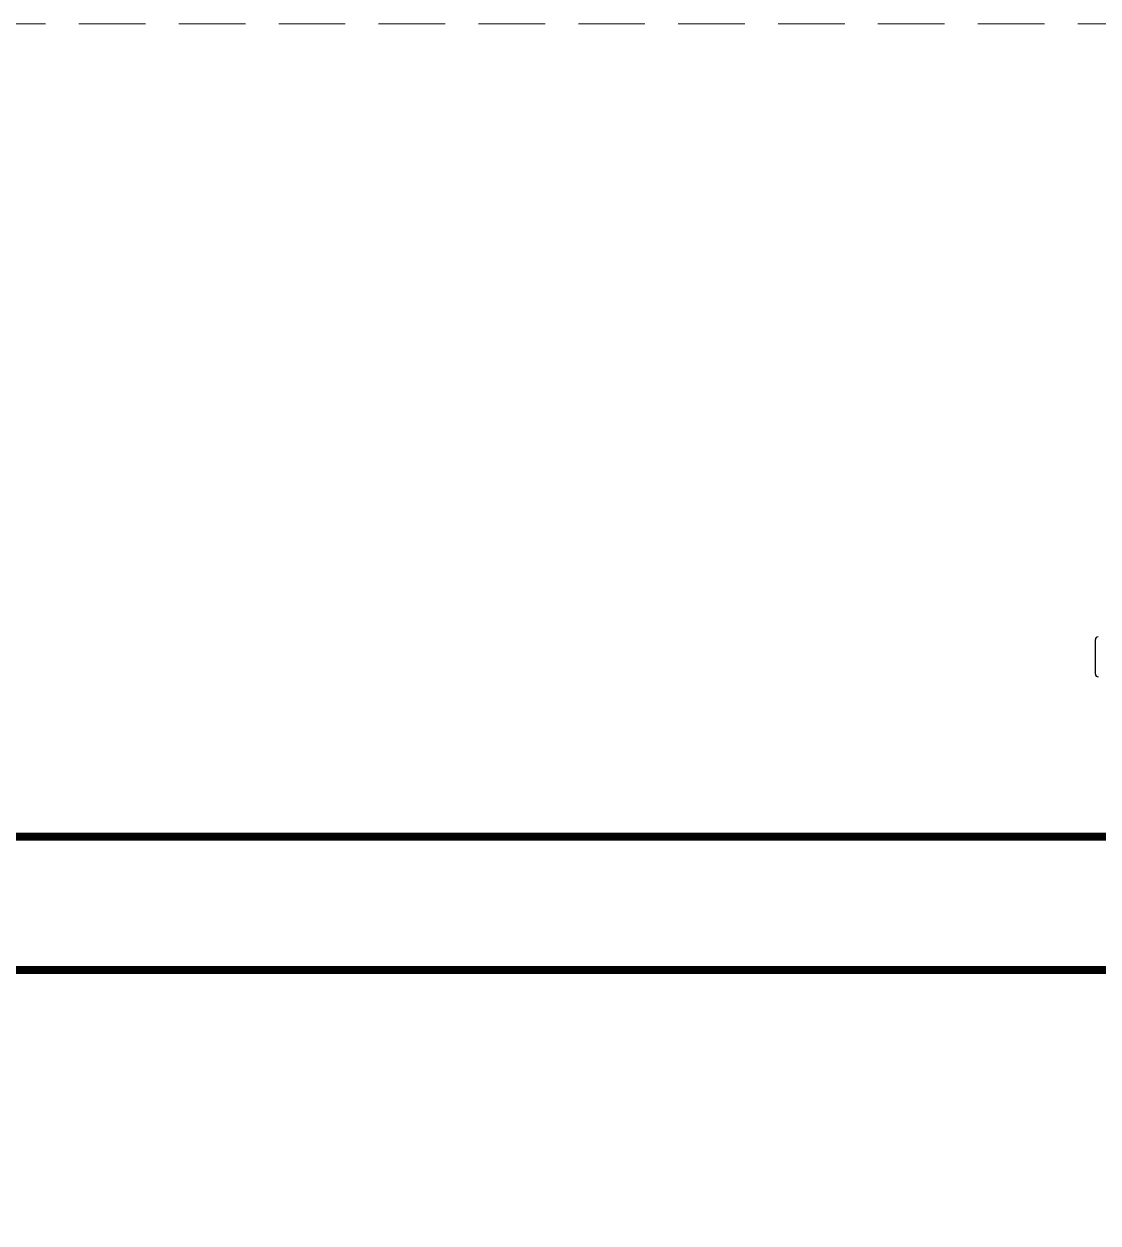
# Model space of a CAD drawing. Header units: inches. Extents: x 0 to 92454, y -34894 to 11.
# Drawn here: x 69632.5 to 70035.8, y -32754.5 to -32304.4 of the extents above; entities that cross this region are included whole.
import ezdxf

# ---------------------------------------------------------------- set-up
doc = ezdxf.new("R2010")
doc.units = ezdxf.units.IN
doc.header["$MEASUREMENT"] = 0
doc.linetypes.add('ACAD_ISO03W100', pattern=[30, 12, -18])
doc.linetypes.add('HIDDEN', pattern=[0.375, 0.25, -0.125])
doc.layers.add('SI-General', color=7, linetype='Continuous', lineweight=5)
doc.layers.add('SI-TOPOLOGY-Ethernet', color=7, linetype='Continuous', lineweight=13, true_color=0x3cf000)

# ---------------------------------------------------------------- blocks, each defined once
blk = doc.blocks.new('SWITCHf')
blk.add_line((22.05, -139.95), (9.05, -139.95))
for centre, start, end in [((9.05, -138.95), 180, 270), ((22.05, -138.95), 270, 0)]:
    blk.add_arc(centre, 1, start, end)

msp = doc.modelspace()

# ---------------------------------------------------------------- linework, layer by layer
at = {"layer": 'SI-General', "color": 0, "linetype": 'HIDDEN', "ltscale": 100}
msp.add_lwpolyline([(69128.17, -32304.45), (70568.08, -32304.45), (70568.08, -32926.49), (69128.17, -32926.49)], close=True, dxfattribs=at)
at = {"layer": 'SI-TOPOLOGY-Ethernet', "linetype": 'ACAD_ISO03W100', "ltscale": 0.01, "const_width": 3, "flags": 128}
for points in [[(69518.59, -32566.4), (69518.59, -32659.47), (70122.97, -32659.47), (70122.97, -32566.4)], [(69567.11, -32566.4), (69567.11, -32609.47), (70074.45, -32609.47), (70074.45, -32566.4)]]:
    msp.add_lwpolyline(points, dxfattribs=at)

# ---------------------------------------------------------------- block references
at = {"linetype": 'ACAD_ISO03W100', "ltscale": 0.01, "rotation": 270}
msp.add_blockref('SWITCHf', (70174.73, -32526.4), dxfattribs=at)

doc.saveas('drawing.dxf')
